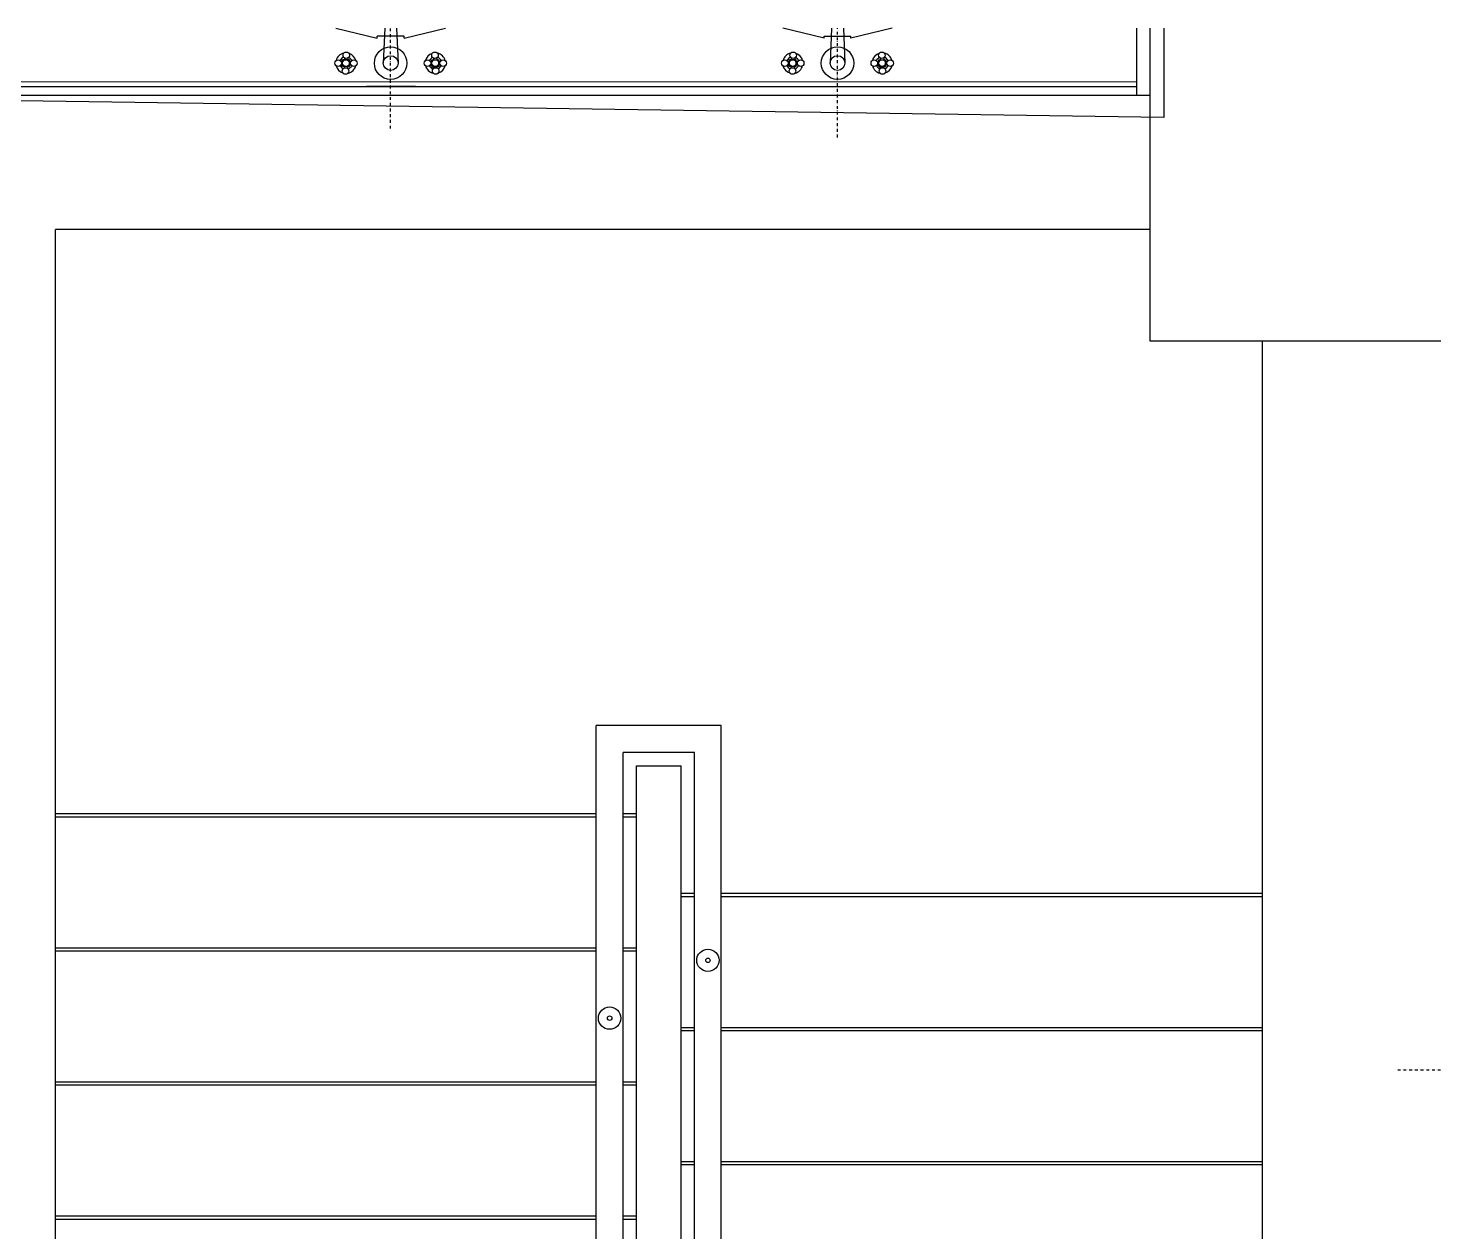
# Model space of a CAD drawing. Header units: millimetres. Extents: x 1372008 to 1411324, y -46445 to -30295.
# Drawn here: x 1388604 to 1391765, y -36037 to -33345 of the extents above; entities that cross this region are included whole.
import ezdxf

# ---------------------------------------------------------------- set-up
doc = ezdxf.new("R2010")
doc.units = ezdxf.units.MM
doc.linetypes.add('DASHDOT2', pattern=[12.7, 6.35, -3.175, 0, -3.175])
doc.layers.add('Guzgu', color=165, linetype='Continuous', lineweight=5, true_color=0x385ca8)
for name, color, linetype in [('Kafel', 7, 'Continuous'), ('Meheccer', 7, 'Continuous'), ('Pillekan', 7, 'Continuous'), ('Santexnika', 7, 'Continuous'), ('sutun1', 7, 'Continuous')]:
    doc.layers.add(name, color=color, linetype=linetype)

msp = doc.modelspace()

# ---------------------------------------------------------------- linework, layer by layer
at = {"layer": 'Guzgu'}
msp.add_line((1391085.2, -33464.8), (1387745.2, -33464.8), dxfattribs=at)
at = {"layer": 'Kafel'}
msp.add_line((1391085.2, -33494.8), (1391085.2, -33344.8), dxfattribs=at)
at = {"layer": 'Meheccer'}
for p, q in [((1387745.2, -33474.8), (1391085.2, -33474.8)), ((1389875.2, -37066.7), (1389875.2, -34904.8)), ((1390155.2, -34904.8), (1389875.2, -34904.8)), ((1390155.2, -38784.8), (1390155.2, -34904.8)), ((1389935.2, -37019.3), (1389935.2, -34964.8)), ((1390095.2, -34964.8), (1389935.2, -34964.8)), ((1390095.2, -38724.8), (1390095.2, -34964.8))]:
    msp.add_line(p, q, dxfattribs=at)
for centre, radius in [((1390125.2, -35430), 25), ((1390125.2, -35430), 5), ((1389905.2, -35559.3), 25), ((1389905.2, -35559.3), 5)]:
    msp.add_circle(centre, radius, dxfattribs=at)
at = {"layer": 'Pillekan'}
for p, q in [((1389965.2, -36995.6), (1389965.2, -34994.8)), ((1389965.2, -34994.8), (1390065.2, -34994.8)), ((1390065.2, -38694.8), (1390065.2, -34994.8)), ((1389875.2, -35102.6), (1388665.2, -35102.6)), ((1389875.2, -35109.6), (1388665.2, -35109.6)), ((1389965.2, -35102.6), (1389935.2, -35102.6)), ((1389965.2, -35109.6), (1389935.2, -35109.6)), ((1390065.2, -35280), (1390095.2, -35280)), ((1390065.2, -35287.1), (1390095.2, -35287.1)), ((1390155.2, -35280), (1391365.2, -35280)), ((1390155.2, -35287.1), (1391365.2, -35287.1)), ((1389875.2, -35402.6), (1388665.2, -35402.6)), ((1389965.2, -35402.6), (1389935.2, -35402.6)), ((1389875.2, -35409.6), (1388665.2, -35409.6)), ((1389965.2, -35409.6), (1389935.2, -35409.6)), ((1390065.2, -35580), (1390095.2, -35580)), ((1390065.2, -35587.1), (1390095.2, -35587.1)), ((1390155.2, -35580), (1391365.2, -35580)), ((1390155.2, -35587.1), (1391365.2, -35587.1)), ((1389875.2, -35702.6), (1388665.2, -35702.6)), ((1389875.2, -35709.6), (1388665.2, -35709.6)), ((1389965.2, -35702.6), (1389935.2, -35702.6)), ((1389965.2, -35709.6), (1389935.2, -35709.6)), ((1390065.2, -35880), (1390095.2, -35880)), ((1390065.2, -35887.1), (1390095.2, -35887.1)), ((1390155.2, -35880), (1391365.2, -35880)), ((1390155.2, -35887.1), (1391365.2, -35887.1)), ((1389875.2, -36002.6), (1388665.2, -36002.6)), ((1389965.2, -36002.6), (1389935.2, -36002.6)), ((1389875.2, -36009.6), (1388665.2, -36009.6)), ((1389965.2, -36009.6), (1389935.2, -36009.6))]:
    msp.add_line(p, q, dxfattribs=at)
at = {"layer": 'Santexnika'}
for p, q in [((1389402.1, -33344.8), (1389398.7, -33422.8)), ((1389402.1, -33344.8), (1389398.7, -33422.8)), ((1389402.1, -33344.8), (1389398.7, -33422.8)), ((1389402.1, -33344.8), (1389398.7, -33422.8)), ((1389402.1, -33344.8), (1389398.7, -33422.8)), ((1389402.1, -33344.8), (1389398.7, -33422.8)), ((1389402.1, -33344.8), (1389398.7, -33422.8)), ((1389402.1, -33344.8), (1389398.7, -33422.8)), ((1389428.3, -33344.8), (1389431.7, -33422.8)), ((1389428.3, -33344.8), (1389431.7, -33422.8)), ((1389428.3, -33344.8), (1389431.7, -33422.8)), ((1389428.3, -33344.8), (1389431.7, -33422.8)), ((1389428.3, -33344.8), (1389431.7, -33422.8)), ((1389428.3, -33344.8), (1389431.7, -33422.8)), ((1389428.3, -33344.8), (1389431.7, -33422.8)), ((1389428.3, -33344.8), (1389431.7, -33422.8)), ((1390402.1, -33344.8), (1390398.7, -33422.8)), ((1390402.1, -33344.8), (1390398.7, -33422.8)), ((1390402.1, -33344.8), (1390398.7, -33422.8)), ((1390402.1, -33344.8), (1390398.7, -33422.8)), ((1390402.1, -33344.8), (1390398.7, -33422.8)), ((1390402.1, -33344.8), (1390398.7, -33422.8)), ((1390402.1, -33344.8), (1390398.7, -33422.8)), ((1390402.1, -33344.8), (1390398.7, -33422.8)), ((1390428.3, -33344.8), (1390431.7, -33422.8)), ((1390428.3, -33344.8), (1390431.7, -33422.8)), ((1390428.3, -33344.8), (1390431.7, -33422.8)), ((1390428.3, -33344.8), (1390431.7, -33422.8)), ((1390428.3, -33344.8), (1390431.7, -33422.8)), ((1390428.3, -33344.8), (1390431.7, -33422.8)), ((1390428.3, -33344.8), (1390431.7, -33422.8)), ((1390428.3, -33344.8), (1390431.7, -33422.8)), ((1389445.3, -33362.6), (1389385.1, -33362.6)), ((1389385.1, -33367), (1389385.1, -33362.6)), ((1389445.3, -33362.6), (1389385.1, -33362.6)), ((1389385.1, -33367), (1389385.1, -33362.6)), ((1389445.3, -33362.6), (1389385.1, -33362.6)), ((1389385.1, -33367), (1389385.1, -33362.6)), ((1389445.3, -33362.6), (1389385.1, -33362.6)), ((1389385.1, -33367), (1389385.1, -33362.6)), ((1389445.3, -33362.6), (1389385.1, -33362.6)), ((1389385.1, -33367), (1389385.1, -33362.6)), ((1389445.3, -33362.6), (1389385.1, -33362.6)), ((1389385.1, -33367), (1389385.1, -33362.6)), ((1389445.3, -33362.6), (1389385.1, -33362.6)), ((1389385.1, -33367), (1389385.1, -33362.6)), ((1389445.3, -33362.6), (1389385.1, -33362.6)), ((1389385.1, -33367), (1389385.1, -33362.6)), ((1389445.3, -33367), (1389445.3, -33362.6)), ((1389445.3, -33367), (1389445.3, -33362.6)), ((1389445.3, -33367), (1389445.3, -33362.6)), ((1389445.3, -33367), (1389445.3, -33362.6)), ((1389445.3, -33367), (1389445.3, -33362.6)), ((1389445.3, -33367), (1389445.3, -33362.6)), ((1389445.3, -33367), (1389445.3, -33362.6)), ((1389445.3, -33367), (1389445.3, -33362.6)), ((1390385.1, -33362.6), (1390445.3, -33362.6)), ((1390385.1, -33367), (1390385.1, -33362.6)), ((1390385.1, -33362.6), (1390445.3, -33362.6)), ((1390385.1, -33367), (1390385.1, -33362.6)), ((1390385.1, -33362.6), (1390445.3, -33362.6)), ((1390385.1, -33367), (1390385.1, -33362.6)), ((1390385.1, -33362.6), (1390445.3, -33362.6)), ((1390385.1, -33367), (1390385.1, -33362.6)), ((1390385.1, -33362.6), (1390445.3, -33362.6)), ((1390385.1, -33367), (1390385.1, -33362.6)), ((1390385.1, -33362.6), (1390445.3, -33362.6)), ((1390385.1, -33367), (1390385.1, -33362.6)), ((1390385.1, -33362.6), (1390445.3, -33362.6)), ((1390385.1, -33367), (1390385.1, -33362.6)), ((1390385.1, -33362.6), (1390445.3, -33362.6)), ((1390385.1, -33367), (1390385.1, -33362.6)), ((1390445.3, -33367), (1390445.3, -33362.6)), ((1390445.3, -33367), (1390445.3, -33362.6)), ((1390445.3, -33367), (1390445.3, -33362.6)), ((1390445.3, -33367), (1390445.3, -33362.6)), ((1390445.3, -33367), (1390445.3, -33362.6)), ((1390445.3, -33367), (1390445.3, -33362.6)), ((1390445.3, -33367), (1390445.3, -33362.6)), ((1390445.3, -33367), (1390445.3, -33362.6)), ((1389311.7, -33411.3), (1389311.7, -33415.2)), ((1389311.7, -33411.3), (1389311.7, -33415.2)), ((1389311.7, -33411.3), (1389311.7, -33415.2)), ((1389311.7, -33411.3), (1389311.7, -33415.2)), ((1389311.7, -33411.3), (1389311.7, -33415.2)), ((1389311.7, -33411.3), (1389311.7, -33415.2)), ((1389311.7, -33411.3), (1389311.7, -33415.2)), ((1389311.7, -33411.3), (1389311.7, -33415.2)), ((1389319.5, -33411.7), (1389319.5, -33415.2)), ((1389319.5, -33411.7), (1389319.5, -33415.2)), ((1389319.5, -33411.7), (1389319.5, -33415.2)), ((1389319.5, -33411.7), (1389319.5, -33415.2)), ((1389319.5, -33411.7), (1389319.5, -33415.2)), ((1389319.5, -33411.7), (1389319.5, -33415.2)), ((1389319.5, -33411.7), (1389319.5, -33415.2)), ((1389319.5, -33411.7), (1389319.5, -33415.2)), ((1389510.9, -33411.7), (1389510.9, -33415.2)), ((1389510.9, -33411.7), (1389510.9, -33415.2)), ((1389510.9, -33411.7), (1389510.9, -33415.2)), ((1389510.9, -33411.7), (1389510.9, -33415.2)), ((1389510.9, -33411.7), (1389510.9, -33415.2)), ((1389510.9, -33411.7), (1389510.9, -33415.2)), ((1389510.9, -33411.7), (1389510.9, -33415.2)), ((1389510.9, -33411.7), (1389510.9, -33415.2)), ((1389518.7, -33411.3), (1389518.7, -33415.2)), ((1389518.7, -33411.3), (1389518.7, -33415.2)), ((1389518.7, -33411.3), (1389518.7, -33415.2)), ((1389518.7, -33411.3), (1389518.7, -33415.2)), ((1389518.7, -33411.3), (1389518.7, -33415.2)), ((1389518.7, -33411.3), (1389518.7, -33415.2)), ((1389518.7, -33411.3), (1389518.7, -33415.2)), ((1389518.7, -33411.3), (1389518.7, -33415.2)), ((1390311.7, -33411.3), (1390311.7, -33415.2)), ((1390311.7, -33411.3), (1390311.7, -33415.2)), ((1390311.7, -33411.3), (1390311.7, -33415.2)), ((1390311.7, -33411.3), (1390311.7, -33415.2)), ((1390311.7, -33411.3), (1390311.7, -33415.2)), ((1390311.7, -33411.3), (1390311.7, -33415.2)), ((1390311.7, -33411.3), (1390311.7, -33415.2)), ((1390311.7, -33411.3), (1390311.7, -33415.2)), ((1390319.5, -33411.7), (1390319.5, -33415.2)), ((1390319.5, -33411.7), (1390319.5, -33415.2)), ((1390319.5, -33411.7), (1390319.5, -33415.2)), ((1390319.5, -33411.7), (1390319.5, -33415.2)), ((1390319.5, -33411.7), (1390319.5, -33415.2)), ((1390319.5, -33411.7), (1390319.5, -33415.2)), ((1390319.5, -33411.7), (1390319.5, -33415.2)), ((1390319.5, -33411.7), (1390319.5, -33415.2)), ((1390510.9, -33411.7), (1390510.9, -33415.2)), ((1390510.9, -33411.7), (1390510.9, -33415.2)), ((1390510.9, -33411.7), (1390510.9, -33415.2)), ((1390510.9, -33411.7), (1390510.9, -33415.2)), ((1390510.9, -33411.7), (1390510.9, -33415.2)), ((1390510.9, -33411.7), (1390510.9, -33415.2)), ((1390510.9, -33411.7), (1390510.9, -33415.2)), ((1390510.9, -33411.7), (1390510.9, -33415.2)), ((1390518.7, -33411.3), (1390518.7, -33415.2)), ((1390518.7, -33411.3), (1390518.7, -33415.2)), ((1390518.7, -33411.3), (1390518.7, -33415.2)), ((1390518.7, -33411.3), (1390518.7, -33415.2)), ((1390518.7, -33411.3), (1390518.7, -33415.2)), ((1390518.7, -33411.3), (1390518.7, -33415.2)), ((1390518.7, -33411.3), (1390518.7, -33415.2)), ((1390518.7, -33411.3), (1390518.7, -33415.2)), ((1389303.6, -33427.1), (1389307.6, -33427.1)), ((1389303.6, -33427.1), (1389307.6, -33427.1)), ((1389303.6, -33427.1), (1389307.6, -33427.1)), ((1389303.6, -33427.1), (1389307.6, -33427.1)), ((1389303.6, -33427.1), (1389307.6, -33427.1)), ((1389303.6, -33427.1), (1389307.6, -33427.1)), ((1389303.6, -33427.1), (1389307.6, -33427.1)), ((1389303.6, -33427.1), (1389307.6, -33427.1)), ((1389304.1, -33419.3), (1389307.6, -33419.3)), ((1389304.1, -33419.3), (1389307.6, -33419.3)), ((1389304.1, -33419.3), (1389307.6, -33419.3)), ((1389304.1, -33419.3), (1389307.6, -33419.3)), ((1389304.1, -33419.3), (1389307.6, -33419.3)), ((1389304.1, -33419.3), (1389307.6, -33419.3)), ((1389304.1, -33419.3), (1389307.6, -33419.3)), ((1389304.1, -33419.3), (1389307.6, -33419.3)), ((1389307.6, -33430.5), (1389307.6, -33415.2)), ((1389322.8, -33415.2), (1389307.6, -33415.2)), ((1389307.6, -33430.5), (1389307.6, -33415.2)), ((1389322.8, -33415.2), (1389307.6, -33415.2)), ((1389307.6, -33430.5), (1389307.6, -33415.2)), ((1389322.8, -33415.2), (1389307.6, -33415.2)), ((1389307.6, -33430.5), (1389307.6, -33415.2)), ((1389322.8, -33415.2), (1389307.6, -33415.2)), ((1389307.6, -33430.5), (1389307.6, -33415.2)), ((1389322.8, -33415.2), (1389307.6, -33415.2)), ((1389307.6, -33430.5), (1389307.6, -33415.2)), ((1389322.8, -33415.2), (1389307.6, -33415.2)), ((1389307.6, -33430.5), (1389307.6, -33415.2)), ((1389322.8, -33415.2), (1389307.6, -33415.2)), ((1389307.6, -33430.5), (1389307.6, -33415.2)), ((1389322.8, -33415.2), (1389307.6, -33415.2)), ((1389322.8, -33430.5), (1389307.6, -33430.5)), ((1389322.8, -33430.5), (1389307.6, -33430.5)), ((1389322.8, -33430.5), (1389307.6, -33430.5)), ((1389322.8, -33430.5), (1389307.6, -33430.5)), ((1389322.8, -33430.5), (1389307.6, -33430.5)), ((1389322.8, -33430.5), (1389307.6, -33430.5)), ((1389322.8, -33430.5), (1389307.6, -33430.5)), ((1389322.8, -33430.5), (1389307.6, -33430.5)), ((1389311.7, -33433.5), (1389311.7, -33430.5)), ((1389311.7, -33433.5), (1389311.7, -33430.5)), ((1389311.7, -33433.5), (1389311.7, -33430.5)), ((1389311.7, -33433.5), (1389311.7, -33430.5)), ((1389311.7, -33433.5), (1389311.7, -33430.5)), ((1389311.7, -33433.5), (1389311.7, -33430.5)), ((1389311.7, -33433.5), (1389311.7, -33430.5)), ((1389311.7, -33433.5), (1389311.7, -33430.5)), ((1389319.5, -33435), (1389319.5, -33430.5)), ((1389319.5, -33435), (1389319.5, -33430.5)), ((1389319.5, -33435), (1389319.5, -33430.5)), ((1389319.5, -33435), (1389319.5, -33430.5)), ((1389319.5, -33435), (1389319.5, -33430.5)), ((1389319.5, -33435), (1389319.5, -33430.5)), ((1389319.5, -33435), (1389319.5, -33430.5)), ((1389319.5, -33435), (1389319.5, -33430.5)), ((1389322.8, -33430.5), (1389322.8, -33415.2)), ((1389322.8, -33430.5), (1389322.8, -33415.2)), ((1389322.8, -33430.5), (1389322.8, -33415.2)), ((1389322.8, -33430.5), (1389322.8, -33415.2)), ((1389322.8, -33430.5), (1389322.8, -33415.2)), ((1389322.8, -33430.5), (1389322.8, -33415.2)), ((1389322.8, -33430.5), (1389322.8, -33415.2)), ((1389322.8, -33430.5), (1389322.8, -33415.2)), ((1389326.3, -33419.3), (1389322.8, -33419.3)), ((1389326.3, -33419.3), (1389322.8, -33419.3)), ((1389326.3, -33419.3), (1389322.8, -33419.3)), ((1389326.3, -33419.3), (1389322.8, -33419.3)), ((1389326.3, -33419.3), (1389322.8, -33419.3)), ((1389326.3, -33419.3), (1389322.8, -33419.3)), ((1389326.3, -33419.3), (1389322.8, -33419.3)), ((1389326.3, -33419.3), (1389322.8, -33419.3)), ((1389326.8, -33427.1), (1389322.8, -33427.1)), ((1389326.8, -33427.1), (1389322.8, -33427.1)), ((1389326.8, -33427.1), (1389322.8, -33427.1)), ((1389326.8, -33427.1), (1389322.8, -33427.1)), ((1389326.8, -33427.1), (1389322.8, -33427.1)), ((1389326.8, -33427.1), (1389322.8, -33427.1)), ((1389326.8, -33427.1), (1389322.8, -33427.1)), ((1389326.8, -33427.1), (1389322.8, -33427.1)), ((1389503.6, -33427.1), (1389507.6, -33427.1)), ((1389503.6, -33427.1), (1389507.6, -33427.1)), ((1389503.6, -33427.1), (1389507.6, -33427.1)), ((1389503.6, -33427.1), (1389507.6, -33427.1)), ((1389503.6, -33427.1), (1389507.6, -33427.1)), ((1389503.6, -33427.1), (1389507.6, -33427.1)), ((1389503.6, -33427.1), (1389507.6, -33427.1)), ((1389503.6, -33427.1), (1389507.6, -33427.1)), ((1389504.1, -33419.3), (1389507.6, -33419.3)), ((1389504.1, -33419.3), (1389507.6, -33419.3)), ((1389504.1, -33419.3), (1389507.6, -33419.3)), ((1389504.1, -33419.3), (1389507.6, -33419.3)), ((1389504.1, -33419.3), (1389507.6, -33419.3)), ((1389504.1, -33419.3), (1389507.6, -33419.3)), ((1389504.1, -33419.3), (1389507.6, -33419.3)), ((1389504.1, -33419.3), (1389507.6, -33419.3)), ((1389507.6, -33430.5), (1389507.6, -33415.2)), ((1389507.6, -33415.2), (1389522.8, -33415.2)), ((1389507.6, -33430.5), (1389507.6, -33415.2)), ((1389507.6, -33415.2), (1389522.8, -33415.2)), ((1389507.6, -33430.5), (1389507.6, -33415.2)), ((1389507.6, -33415.2), (1389522.8, -33415.2)), ((1389507.6, -33430.5), (1389507.6, -33415.2)), ((1389507.6, -33415.2), (1389522.8, -33415.2)), ((1389507.6, -33430.5), (1389507.6, -33415.2)), ((1389507.6, -33415.2), (1389522.8, -33415.2)), ((1389507.6, -33430.5), (1389507.6, -33415.2)), ((1389507.6, -33415.2), (1389522.8, -33415.2)), ((1389507.6, -33430.5), (1389507.6, -33415.2)), ((1389507.6, -33415.2), (1389522.8, -33415.2)), ((1389507.6, -33430.5), (1389507.6, -33415.2)), ((1389507.6, -33415.2), (1389522.8, -33415.2)), ((1389507.6, -33430.5), (1389522.8, -33430.5)), ((1389507.6, -33430.5), (1389522.8, -33430.5)), ((1389507.6, -33430.5), (1389522.8, -33430.5)), ((1389507.6, -33430.5), (1389522.8, -33430.5)), ((1389507.6, -33430.5), (1389522.8, -33430.5)), ((1389507.6, -33430.5), (1389522.8, -33430.5)), ((1389507.6, -33430.5), (1389522.8, -33430.5)), ((1389507.6, -33430.5), (1389522.8, -33430.5)), ((1389510.9, -33435), (1389510.9, -33430.5)), ((1389510.9, -33435), (1389510.9, -33430.5)), ((1389510.9, -33435), (1389510.9, -33430.5)), ((1389510.9, -33435), (1389510.9, -33430.5)), ((1389510.9, -33435), (1389510.9, -33430.5)), ((1389510.9, -33435), (1389510.9, -33430.5)), ((1389510.9, -33435), (1389510.9, -33430.5)), ((1389510.9, -33435), (1389510.9, -33430.5)), ((1389518.7, -33433.5), (1389518.7, -33430.5)), ((1389518.7, -33433.5), (1389518.7, -33430.5)), ((1389518.7, -33433.5), (1389518.7, -33430.5)), ((1389518.7, -33433.5), (1389518.7, -33430.5)), ((1389518.7, -33433.5), (1389518.7, -33430.5)), ((1389518.7, -33433.5), (1389518.7, -33430.5)), ((1389518.7, -33433.5), (1389518.7, -33430.5)), ((1389518.7, -33433.5), (1389518.7, -33430.5)), ((1389522.8, -33430.5), (1389522.8, -33415.2)), ((1389522.8, -33430.5), (1389522.8, -33415.2)), ((1389522.8, -33430.5), (1389522.8, -33415.2)), ((1389522.8, -33430.5), (1389522.8, -33415.2)), ((1389522.8, -33430.5), (1389522.8, -33415.2)), ((1389522.8, -33430.5), (1389522.8, -33415.2)), ((1389522.8, -33430.5), (1389522.8, -33415.2)), ((1389522.8, -33430.5), (1389522.8, -33415.2)), ((1389526.3, -33419.3), (1389522.8, -33419.3)), ((1389526.3, -33419.3), (1389522.8, -33419.3)), ((1389526.3, -33419.3), (1389522.8, -33419.3)), ((1389526.3, -33419.3), (1389522.8, -33419.3)), ((1389526.3, -33419.3), (1389522.8, -33419.3)), ((1389526.3, -33419.3), (1389522.8, -33419.3)), ((1389526.3, -33419.3), (1389522.8, -33419.3)), ((1389526.3, -33419.3), (1389522.8, -33419.3)), ((1389526.8, -33427.1), (1389522.8, -33427.1)), ((1389526.8, -33427.1), (1389522.8, -33427.1)), ((1389526.8, -33427.1), (1389522.8, -33427.1)), ((1389526.8, -33427.1), (1389522.8, -33427.1)), ((1389526.8, -33427.1), (1389522.8, -33427.1)), ((1389526.8, -33427.1), (1389522.8, -33427.1)), ((1389526.8, -33427.1), (1389522.8, -33427.1)), ((1389526.8, -33427.1), (1389522.8, -33427.1)), ((1390303.6, -33427.1), (1390307.6, -33427.1)), ((1390303.6, -33427.1), (1390307.6, -33427.1)), ((1390303.6, -33427.1), (1390307.6, -33427.1)), ((1390303.6, -33427.1), (1390307.6, -33427.1)), ((1390303.6, -33427.1), (1390307.6, -33427.1)), ((1390303.6, -33427.1), (1390307.6, -33427.1)), ((1390303.6, -33427.1), (1390307.6, -33427.1)), ((1390303.6, -33427.1), (1390307.6, -33427.1)), ((1390304.1, -33419.3), (1390307.6, -33419.3)), ((1390304.1, -33419.3), (1390307.6, -33419.3)), ((1390304.1, -33419.3), (1390307.6, -33419.3)), ((1390304.1, -33419.3), (1390307.6, -33419.3)), ((1390304.1, -33419.3), (1390307.6, -33419.3)), ((1390304.1, -33419.3), (1390307.6, -33419.3)), ((1390304.1, -33419.3), (1390307.6, -33419.3)), ((1390304.1, -33419.3), (1390307.6, -33419.3)), ((1390307.6, -33430.5), (1390307.6, -33415.2)), ((1390322.8, -33415.2), (1390307.6, -33415.2)), ((1390307.6, -33430.5), (1390307.6, -33415.2)), ((1390322.8, -33415.2), (1390307.6, -33415.2)), ((1390307.6, -33430.5), (1390307.6, -33415.2)), ((1390322.8, -33415.2), (1390307.6, -33415.2)), ((1390307.6, -33430.5), (1390307.6, -33415.2)), ((1390322.8, -33415.2), (1390307.6, -33415.2)), ((1390307.6, -33430.5), (1390307.6, -33415.2)), ((1390322.8, -33415.2), (1390307.6, -33415.2)), ((1390307.6, -33430.5), (1390307.6, -33415.2)), ((1390322.8, -33415.2), (1390307.6, -33415.2)), ((1390307.6, -33430.5), (1390307.6, -33415.2)), ((1390322.8, -33415.2), (1390307.6, -33415.2)), ((1390307.6, -33430.5), (1390307.6, -33415.2)), ((1390322.8, -33415.2), (1390307.6, -33415.2)), ((1390322.8, -33430.5), (1390307.6, -33430.5)), ((1390322.8, -33430.5), (1390307.6, -33430.5)), ((1390322.8, -33430.5), (1390307.6, -33430.5)), ((1390322.8, -33430.5), (1390307.6, -33430.5)), ((1390322.8, -33430.5), (1390307.6, -33430.5)), ((1390322.8, -33430.5), (1390307.6, -33430.5)), ((1390322.8, -33430.5), (1390307.6, -33430.5)), ((1390322.8, -33430.5), (1390307.6, -33430.5)), ((1390311.7, -33433.5), (1390311.7, -33430.5)), ((1390311.7, -33433.5), (1390311.7, -33430.5)), ((1390311.7, -33433.5), (1390311.7, -33430.5)), ((1390311.7, -33433.5), (1390311.7, -33430.5)), ((1390311.7, -33433.5), (1390311.7, -33430.5)), ((1390311.7, -33433.5), (1390311.7, -33430.5)), ((1390311.7, -33433.5), (1390311.7, -33430.5)), ((1390311.7, -33433.5), (1390311.7, -33430.5)), ((1390319.5, -33435), (1390319.5, -33430.5)), ((1390319.5, -33435), (1390319.5, -33430.5)), ((1390319.5, -33435), (1390319.5, -33430.5)), ((1390319.5, -33435), (1390319.5, -33430.5)), ((1390319.5, -33435), (1390319.5, -33430.5)), ((1390319.5, -33435), (1390319.5, -33430.5)), ((1390319.5, -33435), (1390319.5, -33430.5)), ((1390319.5, -33435), (1390319.5, -33430.5)), ((1390322.8, -33430.5), (1390322.8, -33415.2)), ((1390322.8, -33430.5), (1390322.8, -33415.2)), ((1390322.8, -33430.5), (1390322.8, -33415.2)), ((1390322.8, -33430.5), (1390322.8, -33415.2)), ((1390322.8, -33430.5), (1390322.8, -33415.2)), ((1390322.8, -33430.5), (1390322.8, -33415.2)), ((1390322.8, -33430.5), (1390322.8, -33415.2)), ((1390322.8, -33430.5), (1390322.8, -33415.2)), ((1390326.3, -33419.3), (1390322.8, -33419.3)), ((1390326.3, -33419.3), (1390322.8, -33419.3)), ((1390326.3, -33419.3), (1390322.8, -33419.3)), ((1390326.3, -33419.3), (1390322.8, -33419.3)), ((1390326.3, -33419.3), (1390322.8, -33419.3)), ((1390326.3, -33419.3), (1390322.8, -33419.3)), ((1390326.3, -33419.3), (1390322.8, -33419.3)), ((1390326.3, -33419.3), (1390322.8, -33419.3)), ((1390326.8, -33427.1), (1390322.8, -33427.1)), ((1390326.8, -33427.1), (1390322.8, -33427.1)), ((1390326.8, -33427.1), (1390322.8, -33427.1)), ((1390326.8, -33427.1), (1390322.8, -33427.1)), ((1390326.8, -33427.1), (1390322.8, -33427.1)), ((1390326.8, -33427.1), (1390322.8, -33427.1)), ((1390326.8, -33427.1), (1390322.8, -33427.1)), ((1390326.8, -33427.1), (1390322.8, -33427.1)), ((1390503.6, -33427.1), (1390507.6, -33427.1)), ((1390503.6, -33427.1), (1390507.6, -33427.1)), ((1390503.6, -33427.1), (1390507.6, -33427.1)), ((1390503.6, -33427.1), (1390507.6, -33427.1)), ((1390503.6, -33427.1), (1390507.6, -33427.1)), ((1390503.6, -33427.1), (1390507.6, -33427.1)), ((1390503.6, -33427.1), (1390507.6, -33427.1)), ((1390503.6, -33427.1), (1390507.6, -33427.1)), ((1390504.1, -33419.3), (1390507.6, -33419.3)), ((1390504.1, -33419.3), (1390507.6, -33419.3)), ((1390504.1, -33419.3), (1390507.6, -33419.3)), ((1390504.1, -33419.3), (1390507.6, -33419.3)), ((1390504.1, -33419.3), (1390507.6, -33419.3)), ((1390504.1, -33419.3), (1390507.6, -33419.3)), ((1390504.1, -33419.3), (1390507.6, -33419.3)), ((1390504.1, -33419.3), (1390507.6, -33419.3)), ((1390507.6, -33430.5), (1390507.6, -33415.2)), ((1390507.6, -33415.2), (1390522.8, -33415.2)), ((1390507.6, -33430.5), (1390507.6, -33415.2)), ((1390507.6, -33415.2), (1390522.8, -33415.2)), ((1390507.6, -33430.5), (1390507.6, -33415.2)), ((1390507.6, -33415.2), (1390522.8, -33415.2)), ((1390507.6, -33430.5), (1390507.6, -33415.2)), ((1390507.6, -33415.2), (1390522.8, -33415.2)), ((1390507.6, -33430.5), (1390507.6, -33415.2)), ((1390507.6, -33415.2), (1390522.8, -33415.2)), ((1390507.6, -33430.5), (1390507.6, -33415.2)), ((1390507.6, -33415.2), (1390522.8, -33415.2)), ((1390507.6, -33430.5), (1390507.6, -33415.2)), ((1390507.6, -33415.2), (1390522.8, -33415.2)), ((1390507.6, -33430.5), (1390507.6, -33415.2)), ((1390507.6, -33415.2), (1390522.8, -33415.2)), ((1390507.6, -33430.5), (1390522.8, -33430.5)), ((1390507.6, -33430.5), (1390522.8, -33430.5)), ((1390507.6, -33430.5), (1390522.8, -33430.5)), ((1390507.6, -33430.5), (1390522.8, -33430.5)), ((1390507.6, -33430.5), (1390522.8, -33430.5)), ((1390507.6, -33430.5), (1390522.8, -33430.5)), ((1390507.6, -33430.5), (1390522.8, -33430.5)), ((1390507.6, -33430.5), (1390522.8, -33430.5)), ((1390510.9, -33435), (1390510.9, -33430.5)), ((1390510.9, -33435), (1390510.9, -33430.5)), ((1390510.9, -33435), (1390510.9, -33430.5)), ((1390510.9, -33435), (1390510.9, -33430.5)), ((1390510.9, -33435), (1390510.9, -33430.5)), ((1390510.9, -33435), (1390510.9, -33430.5)), ((1390510.9, -33435), (1390510.9, -33430.5)), ((1390510.9, -33435), (1390510.9, -33430.5)), ((1390518.7, -33433.5), (1390518.7, -33430.5)), ((1390518.7, -33433.5), (1390518.7, -33430.5)), ((1390518.7, -33433.5), (1390518.7, -33430.5)), ((1390518.7, -33433.5), (1390518.7, -33430.5)), ((1390518.7, -33433.5), (1390518.7, -33430.5)), ((1390518.7, -33433.5), (1390518.7, -33430.5)), ((1390518.7, -33433.5), (1390518.7, -33430.5)), ((1390518.7, -33433.5), (1390518.7, -33430.5)), ((1390522.8, -33430.5), (1390522.8, -33415.2)), ((1390522.8, -33430.5), (1390522.8, -33415.2)), ((1390522.8, -33430.5), (1390522.8, -33415.2)), ((1390522.8, -33430.5), (1390522.8, -33415.2)), ((1390522.8, -33430.5), (1390522.8, -33415.2)), ((1390522.8, -33430.5), (1390522.8, -33415.2)), ((1390522.8, -33430.5), (1390522.8, -33415.2)), ((1390522.8, -33430.5), (1390522.8, -33415.2)), ((1390526.3, -33419.3), (1390522.8, -33419.3)), ((1390526.3, -33419.3), (1390522.8, -33419.3)), ((1390526.3, -33419.3), (1390522.8, -33419.3)), ((1390526.3, -33419.3), (1390522.8, -33419.3)), ((1390526.3, -33419.3), (1390522.8, -33419.3)), ((1390526.3, -33419.3), (1390522.8, -33419.3)), ((1390526.3, -33419.3), (1390522.8, -33419.3)), ((1390526.3, -33419.3), (1390522.8, -33419.3)), ((1390526.8, -33427.1), (1390522.8, -33427.1)), ((1390526.8, -33427.1), (1390522.8, -33427.1)), ((1390526.8, -33427.1), (1390522.8, -33427.1)), ((1390526.8, -33427.1), (1390522.8, -33427.1)), ((1390526.8, -33427.1), (1390522.8, -33427.1)), ((1390526.8, -33427.1), (1390522.8, -33427.1)), ((1390526.8, -33427.1), (1390522.8, -33427.1)), ((1390526.8, -33427.1), (1390522.8, -33427.1)), ((1389471, -33474.8), (1389360.8, -33474.8)), ((1389471, -33474.8), (1389360.8, -33474.8)), ((1389471, -33474.8), (1389360.8, -33474.8)), ((1389471, -33474.8), (1389360.8, -33474.8)), ((1389471, -33474.8), (1389360.8, -33474.8)), ((1389471, -33474.8), (1389360.8, -33474.8)), ((1389471, -33474.8), (1389360.8, -33474.8)), ((1389471, -33474.8), (1389360.8, -33474.8)), ((1390359.4, -33474.8), (1390469.6, -33474.8)), ((1390359.4, -33474.8), (1390469.6, -33474.8)), ((1390359.4, -33474.8), (1390469.6, -33474.8)), ((1390359.4, -33474.8), (1390469.6, -33474.8)), ((1390359.4, -33474.8), (1390469.6, -33474.8)), ((1390359.4, -33474.8), (1390469.6, -33474.8)), ((1390359.4, -33474.8), (1390469.6, -33474.8)), ((1390359.4, -33474.8), (1390469.6, -33474.8))]:
    msp.add_line(p, q, dxfattribs=at)
at = {"layer": 'Santexnika', "color": 26, "linetype": 'DASHDOT2', "true_color": 0x791e15}
for p, q in [((1389415.2, -33569.2), (1389415.2, -33344.8)), ((1389415.2, -33569.2), (1389415.2, -33344.8)), ((1389415.2, -33569.2), (1389415.2, -33344.8)), ((1389415.2, -33569.2), (1389415.2, -33344.8)), ((1389415.2, -33569.2), (1389415.2, -33344.8)), ((1389415.2, -33569.2), (1389415.2, -33344.8)), ((1389415.2, -33569.2), (1389415.2, -33344.8)), ((1389415.2, -33569.2), (1389415.2, -33344.8)), ((1390415.2, -33589.2), (1390415.2, -33344.8)), ((1390415.2, -33589.2), (1390415.2, -33344.8)), ((1390415.2, -33589.2), (1390415.2, -33344.8)), ((1390415.2, -33589.2), (1390415.2, -33344.8)), ((1390415.2, -33589.2), (1390415.2, -33344.8)), ((1390415.2, -33589.2), (1390415.2, -33344.8)), ((1390415.2, -33589.2), (1390415.2, -33344.8)), ((1390415.2, -33589.2), (1390415.2, -33344.8)), ((1391669, -35674.8), (1391765.2, -35674.8)), ((1391669, -35674.8), (1391765.2, -35674.8)), ((1391669, -35674.8), (1391765.2, -35674.8)), ((1391669, -35674.8), (1391765.2, -35674.8)), ((1391669, -35674.8), (1391765.2, -35674.8)), ((1391669, -35674.8), (1391765.2, -35674.8)), ((1391669, -35674.8), (1391765.2, -35674.8)), ((1391669, -35674.8), (1391765.2, -35674.8))]:
    msp.add_line(p, q, dxfattribs=at)
at = {"layer": 'Santexnika'}
for points in [[(1389292.6, -33344.8), (1389385.1, -33367)], [(1389292.6, -33344.8), (1389385.1, -33367)], [(1389292.6, -33344.8), (1389385.1, -33367)], [(1389292.6, -33344.8), (1389385.1, -33367)], [(1389292.6, -33344.8), (1389385.1, -33367)], [(1389292.6, -33344.8), (1389385.1, -33367)], [(1389292.6, -33344.8), (1389385.1, -33367)], [(1389292.6, -33344.8), (1389385.1, -33367)], [(1389445.3, -33367), (1389537.8, -33344.8)], [(1389445.3, -33367), (1389537.8, -33344.8)], [(1389445.3, -33367), (1389537.8, -33344.8)], [(1389445.3, -33367), (1389537.8, -33344.8)], [(1389445.3, -33367), (1389537.8, -33344.8)], [(1389445.3, -33367), (1389537.8, -33344.8)], [(1389445.3, -33367), (1389537.8, -33344.8)], [(1389445.3, -33367), (1389537.8, -33344.8)], [(1390385.1, -33367), (1390292.6, -33344.8)], [(1390385.1, -33367), (1390292.6, -33344.8)], [(1390385.1, -33367), (1390292.6, -33344.8)], [(1390385.1, -33367), (1390292.6, -33344.8)], [(1390385.1, -33367), (1390292.6, -33344.8)], [(1390385.1, -33367), (1390292.6, -33344.8)], [(1390385.1, -33367), (1390292.6, -33344.8)], [(1390385.1, -33367), (1390292.6, -33344.8)], [(1390537.8, -33344.8), (1390445.3, -33367)], [(1390537.8, -33344.8), (1390445.3, -33367)], [(1390537.8, -33344.8), (1390445.3, -33367)], [(1390537.8, -33344.8), (1390445.3, -33367)], [(1390537.8, -33344.8), (1390445.3, -33367)], [(1390537.8, -33344.8), (1390445.3, -33367)], [(1390537.8, -33344.8), (1390445.3, -33367)], [(1390537.8, -33344.8), (1390445.3, -33367)]]:
    msp.add_lwpolyline(points, dxfattribs=at)
for centre, radius in [((1389316, -33405.3), 7.36), ((1389316, -33405.3), 7.36), ((1389316, -33405.3), 7.36), ((1389316, -33405.3), 7.36), ((1389316, -33405.3), 7.36), ((1389316, -33405.3), 7.36), ((1389316, -33405.3), 7.36), ((1389316, -33405.3), 7.36), ((1389415.2, -33422.8), 36.4), ((1389415.2, -33422.8), 36.4), ((1389415.2, -33422.8), 36.4), ((1389415.2, -33422.8), 36.4), ((1389415.2, -33422.8), 36.4), ((1389415.2, -33422.8), 36.4), ((1389415.2, -33422.8), 36.4), ((1389415.2, -33422.8), 36.4), ((1389415.2, -33422.8), 16.5), ((1389415.2, -33422.8), 16.5), ((1389415.2, -33422.8), 16.5), ((1389415.2, -33422.8), 16.5), ((1389415.2, -33422.8), 16.5), ((1389415.2, -33422.8), 16.5), ((1389415.2, -33422.8), 16.5), ((1389415.2, -33422.8), 16.5), ((1389514.4, -33405.3), 7.36), ((1389514.4, -33405.3), 7.36), ((1389514.4, -33405.3), 7.36), ((1389514.4, -33405.3), 7.36), ((1389514.4, -33405.3), 7.36), ((1389514.4, -33405.3), 7.36), ((1389514.4, -33405.3), 7.36), ((1389514.4, -33405.3), 7.36), ((1390316, -33405.3), 7.36), ((1390316, -33405.3), 7.36), ((1390316, -33405.3), 7.36), ((1390316, -33405.3), 7.36), ((1390316, -33405.3), 7.36), ((1390316, -33405.3), 7.36), ((1390316, -33405.3), 7.36), ((1390316, -33405.3), 7.36), ((1390415.2, -33422.8), 36.4), ((1390415.2, -33422.8), 36.4), ((1390415.2, -33422.8), 36.4), ((1390415.2, -33422.8), 36.4), ((1390415.2, -33422.8), 36.4), ((1390415.2, -33422.8), 36.4), ((1390415.2, -33422.8), 36.4), ((1390415.2, -33422.8), 36.4), ((1390415.2, -33422.8), 16.5), ((1390415.2, -33422.8), 16.5), ((1390415.2, -33422.8), 16.5), ((1390415.2, -33422.8), 16.5), ((1390415.2, -33422.8), 16.5), ((1390415.2, -33422.8), 16.5), ((1390415.2, -33422.8), 16.5), ((1390415.2, -33422.8), 16.5), ((1390514.4, -33405.3), 7.36), ((1390514.4, -33405.3), 7.36), ((1390514.4, -33405.3), 7.36), ((1390514.4, -33405.3), 7.36), ((1390514.4, -33405.3), 7.36), ((1390514.4, -33405.3), 7.36), ((1390514.4, -33405.3), 7.36), ((1390514.4, -33405.3), 7.36), ((1389297.6, -33422.8), 7.36), ((1389297.6, -33422.8), 7.36), ((1389297.6, -33422.8), 7.36), ((1389297.6, -33422.8), 7.36), ((1389297.6, -33422.8), 7.36), ((1389297.6, -33422.8), 7.36), ((1389297.6, -33422.8), 7.36), ((1389297.6, -33422.8), 7.36), ((1389314.4, -33440.4), 7.36), ((1389314.4, -33440.4), 7.36), ((1389314.4, -33440.4), 7.36), ((1389314.4, -33440.4), 7.36), ((1389314.4, -33440.4), 7.36), ((1389314.4, -33440.4), 7.36), ((1389314.4, -33440.4), 7.36), ((1389314.4, -33440.4), 7.36), ((1389315.2, -33422.8), 7.71), ((1389315.2, -33422.8), 7.71), ((1389315.2, -33422.8), 7.71), ((1389315.2, -33422.8), 7.71), ((1389315.2, -33422.8), 7.71), ((1389315.2, -33422.8), 7.71), ((1389315.2, -33422.8), 7.71), ((1389315.2, -33422.8), 7.71), ((1389332.8, -33422.8), 7.36), ((1389332.8, -33422.8), 7.36), ((1389332.8, -33422.8), 7.36), ((1389332.8, -33422.8), 7.36), ((1389332.8, -33422.8), 7.36), ((1389332.8, -33422.8), 7.36), ((1389332.8, -33422.8), 7.36), ((1389332.8, -33422.8), 7.36), ((1389497.6, -33422.8), 7.36), ((1389497.6, -33422.8), 7.36), ((1389497.6, -33422.8), 7.36), ((1389497.6, -33422.8), 7.36), ((1389497.6, -33422.8), 7.36), ((1389497.6, -33422.8), 7.36), ((1389497.6, -33422.8), 7.36), ((1389497.6, -33422.8), 7.36), ((1389515.2, -33422.8), 7.71), ((1389515.2, -33422.8), 7.71), ((1389515.2, -33422.8), 7.71), ((1389515.2, -33422.8), 7.71), ((1389515.2, -33422.8), 7.71), ((1389515.2, -33422.8), 7.71), ((1389515.2, -33422.8), 7.71), ((1389515.2, -33422.8), 7.71), ((1389516, -33440.4), 7.36), ((1389516, -33440.4), 7.36), ((1389516, -33440.4), 7.36), ((1389516, -33440.4), 7.36), ((1389516, -33440.4), 7.36), ((1389516, -33440.4), 7.36), ((1389516, -33440.4), 7.36), ((1389516, -33440.4), 7.36), ((1389532.8, -33422.8), 7.36), ((1389532.8, -33422.8), 7.36), ((1389532.8, -33422.8), 7.36), ((1389532.8, -33422.8), 7.36), ((1389532.8, -33422.8), 7.36), ((1389532.8, -33422.8), 7.36), ((1389532.8, -33422.8), 7.36), ((1389532.8, -33422.8), 7.36), ((1390297.6, -33422.8), 7.36), ((1390297.6, -33422.8), 7.36), ((1390297.6, -33422.8), 7.36), ((1390297.6, -33422.8), 7.36), ((1390297.6, -33422.8), 7.36), ((1390297.6, -33422.8), 7.36), ((1390297.6, -33422.8), 7.36), ((1390297.6, -33422.8), 7.36), ((1390314.4, -33440.4), 7.36), ((1390314.4, -33440.4), 7.36), ((1390314.4, -33440.4), 7.36), ((1390314.4, -33440.4), 7.36), ((1390314.4, -33440.4), 7.36), ((1390314.4, -33440.4), 7.36), ((1390314.4, -33440.4), 7.36), ((1390314.4, -33440.4), 7.36), ((1390315.2, -33422.8), 7.71), ((1390315.2, -33422.8), 7.71), ((1390315.2, -33422.8), 7.71), ((1390315.2, -33422.8), 7.71), ((1390315.2, -33422.8), 7.71), ((1390315.2, -33422.8), 7.71), ((1390315.2, -33422.8), 7.71), ((1390315.2, -33422.8), 7.71), ((1390332.8, -33422.8), 7.36), ((1390332.8, -33422.8), 7.36), ((1390332.8, -33422.8), 7.36), ((1390332.8, -33422.8), 7.36), ((1390332.8, -33422.8), 7.36), ((1390332.8, -33422.8), 7.36), ((1390332.8, -33422.8), 7.36), ((1390332.8, -33422.8), 7.36), ((1390497.6, -33422.8), 7.36), ((1390497.6, -33422.8), 7.36), ((1390497.6, -33422.8), 7.36), ((1390497.6, -33422.8), 7.36), ((1390497.6, -33422.8), 7.36), ((1390497.6, -33422.8), 7.36), ((1390497.6, -33422.8), 7.36), ((1390497.6, -33422.8), 7.36), ((1390515.2, -33422.8), 7.71), ((1390515.2, -33422.8), 7.71), ((1390515.2, -33422.8), 7.71), ((1390515.2, -33422.8), 7.71), ((1390515.2, -33422.8), 7.71), ((1390515.2, -33422.8), 7.71), ((1390515.2, -33422.8), 7.71), ((1390515.2, -33422.8), 7.71), ((1390516, -33440.4), 7.36), ((1390516, -33440.4), 7.36), ((1390516, -33440.4), 7.36), ((1390516, -33440.4), 7.36), ((1390516, -33440.4), 7.36), ((1390516, -33440.4), 7.36), ((1390516, -33440.4), 7.36), ((1390516, -33440.4), 7.36), ((1390532.8, -33422.8), 7.36), ((1390532.8, -33422.8), 7.36), ((1390532.8, -33422.8), 7.36), ((1390532.8, -33422.8), 7.36), ((1390532.8, -33422.8), 7.36), ((1390532.8, -33422.8), 7.36), ((1390532.8, -33422.8), 7.36), ((1390532.8, -33422.8), 7.36)]:
    msp.add_circle(centre, radius, dxfattribs=at)
for centre, radius, start, end in [((1389315.2, -33422.8), 22.8, 102.4201, 165.097), ((1389315.2, -33422.8), 22.8, 102.4201, 165.097), ((1389315.2, -33422.8), 22.8, 102.4201, 165.097), ((1389315.2, -33422.8), 22.8, 102.4201, 165.097), ((1389315.2, -33422.8), 22.8, 102.4201, 165.097), ((1389315.2, -33422.8), 22.8, 102.4201, 165.097), ((1389315.2, -33422.8), 22.8, 102.4201, 165.097), ((1389315.2, -33422.8), 22.8, 102.4201, 165.097), ((1389315.2, -33422.8), 14, 111.2616, 156.2555), ((1389315.2, -33422.8), 14, 111.2616, 156.2555), ((1389315.2, -33422.8), 14, 111.2616, 156.2555), ((1389315.2, -33422.8), 14, 111.2616, 156.2555), ((1389315.2, -33422.8), 14, 111.2616, 156.2555), ((1389315.2, -33422.8), 14, 111.2616, 156.2555), ((1389315.2, -33422.8), 14, 111.2616, 156.2555), ((1389315.2, -33422.8), 14, 111.2616, 156.2555), ((1389315.2, -33422.8), 14, 23.7445, 63.7716), ((1389315.2, -33422.8), 14, 23.7445, 63.7716), ((1389315.2, -33422.8), 14, 23.7445, 63.7716), ((1389315.2, -33422.8), 14, 23.7445, 63.7716), ((1389315.2, -33422.8), 14, 23.7445, 63.7716), ((1389315.2, -33422.8), 14, 23.7445, 63.7716), ((1389315.2, -33422.8), 14, 23.7445, 63.7716), ((1389315.2, -33422.8), 14, 23.7445, 63.7716), ((1389315.2, -33422.8), 22.8, 14.903, 72.613), ((1389315.2, -33422.8), 22.8, 14.903, 72.613), ((1389315.2, -33422.8), 22.8, 14.903, 72.613), ((1389315.2, -33422.8), 22.8, 14.903, 72.613), ((1389315.2, -33422.8), 22.8, 14.903, 72.613), ((1389315.2, -33422.8), 22.8, 14.903, 72.613), ((1389315.2, -33422.8), 22.8, 14.903, 72.613), ((1389315.2, -33422.8), 22.8, 14.903, 72.613), ((1389515.2, -33422.8), 22.8, 107.387, 165.097), ((1389515.2, -33422.8), 22.8, 107.387, 165.097), ((1389515.2, -33422.8), 22.8, 107.387, 165.097), ((1389515.2, -33422.8), 22.8, 107.387, 165.097), ((1389515.2, -33422.8), 22.8, 107.387, 165.097), ((1389515.2, -33422.8), 22.8, 107.387, 165.097), ((1389515.2, -33422.8), 22.8, 107.387, 165.097), ((1389515.2, -33422.8), 22.8, 107.387, 165.097), ((1389515.2, -33422.8), 14, 116.2284, 156.2555), ((1389515.2, -33422.8), 14, 116.2284, 156.2555), ((1389515.2, -33422.8), 14, 116.2284, 156.2555), ((1389515.2, -33422.8), 14, 116.2284, 156.2555), ((1389515.2, -33422.8), 14, 116.2284, 156.2555), ((1389515.2, -33422.8), 14, 116.2284, 156.2555), ((1389515.2, -33422.8), 14, 116.2284, 156.2555), ((1389515.2, -33422.8), 14, 116.2284, 156.2555), ((1389515.2, -33422.8), 22.8, 14.903, 77.5799), ((1389515.2, -33422.8), 22.8, 14.903, 77.5799), ((1389515.2, -33422.8), 22.8, 14.903, 77.5799), ((1389515.2, -33422.8), 22.8, 14.903, 77.5799), ((1389515.2, -33422.8), 22.8, 14.903, 77.5799), ((1389515.2, -33422.8), 22.8, 14.903, 77.5799), ((1389515.2, -33422.8), 22.8, 14.903, 77.5799), ((1389515.2, -33422.8), 22.8, 14.903, 77.5799), ((1389515.2, -33422.8), 14, 23.7445, 68.7384), ((1389515.2, -33422.8), 14, 23.7445, 68.7384), ((1389515.2, -33422.8), 14, 23.7445, 68.7384), ((1389515.2, -33422.8), 14, 23.7445, 68.7384), ((1389515.2, -33422.8), 14, 23.7445, 68.7384), ((1389515.2, -33422.8), 14, 23.7445, 68.7384), ((1389515.2, -33422.8), 14, 23.7445, 68.7384), ((1389515.2, -33422.8), 14, 23.7445, 68.7384), ((1390315.2, -33422.8), 22.8, 102.4201, 165.097), ((1390315.2, -33422.8), 22.8, 102.4201, 165.097), ((1390315.2, -33422.8), 22.8, 102.4201, 165.097), ((1390315.2, -33422.8), 22.8, 102.4201, 165.097), ((1390315.2, -33422.8), 22.8, 102.4201, 165.097), ((1390315.2, -33422.8), 22.8, 102.4201, 165.097), ((1390315.2, -33422.8), 22.8, 102.4201, 165.097), ((1390315.2, -33422.8), 22.8, 102.4201, 165.097), ((1390315.2, -33422.8), 14, 111.2616, 156.2555), ((1390315.2, -33422.8), 14, 111.2616, 156.2555), ((1390315.2, -33422.8), 14, 111.2616, 156.2555), ((1390315.2, -33422.8), 14, 111.2616, 156.2555), ((1390315.2, -33422.8), 14, 111.2616, 156.2555), ((1390315.2, -33422.8), 14, 111.2616, 156.2555), ((1390315.2, -33422.8), 14, 111.2616, 156.2555), ((1390315.2, -33422.8), 14, 111.2616, 156.2555), ((1390315.2, -33422.8), 14, 23.7445, 63.7716), ((1390315.2, -33422.8), 14, 23.7445, 63.7716), ((1390315.2, -33422.8), 14, 23.7445, 63.7716), ((1390315.2, -33422.8), 14, 23.7445, 63.7716), ((1390315.2, -33422.8), 14, 23.7445, 63.7716), ((1390315.2, -33422.8), 14, 23.7445, 63.7716), ((1390315.2, -33422.8), 14, 23.7445, 63.7716), ((1390315.2, -33422.8), 14, 23.7445, 63.7716), ((1390315.2, -33422.8), 22.8, 14.903, 72.613), ((1390315.2, -33422.8), 22.8, 14.903, 72.613), ((1390315.2, -33422.8), 22.8, 14.903, 72.613), ((1390315.2, -33422.8), 22.8, 14.903, 72.613), ((1390315.2, -33422.8), 22.8, 14.903, 72.613), ((1390315.2, -33422.8), 22.8, 14.903, 72.613), ((1390315.2, -33422.8), 22.8, 14.903, 72.613), ((1390315.2, -33422.8), 22.8, 14.903, 72.613), ((1390515.2, -33422.8), 22.8, 107.387, 165.097), ((1390515.2, -33422.8), 22.8, 107.387, 165.097), ((1390515.2, -33422.8), 22.8, 107.387, 165.097), ((1390515.2, -33422.8), 22.8, 107.387, 165.097), ((1390515.2, -33422.8), 22.8, 107.387, 165.097), ((1390515.2, -33422.8), 22.8, 107.387, 165.097), ((1390515.2, -33422.8), 22.8, 107.387, 165.097), ((1390515.2, -33422.8), 22.8, 107.387, 165.097), ((1390515.2, -33422.8), 14, 116.2284, 156.2555), ((1390515.2, -33422.8), 14, 116.2284, 156.2555), ((1390515.2, -33422.8), 14, 116.2284, 156.2555), ((1390515.2, -33422.8), 14, 116.2284, 156.2555), ((1390515.2, -33422.8), 14, 116.2284, 156.2555), ((1390515.2, -33422.8), 14, 116.2284, 156.2555), ((1390515.2, -33422.8), 14, 116.2284, 156.2555), ((1390515.2, -33422.8), 14, 116.2284, 156.2555), ((1390515.2, -33422.8), 22.8, 14.903, 77.5799), ((1390515.2, -33422.8), 22.8, 14.903, 77.5799), ((1390515.2, -33422.8), 22.8, 14.903, 77.5799), ((1390515.2, -33422.8), 22.8, 14.903, 77.5799), ((1390515.2, -33422.8), 22.8, 14.903, 77.5799), ((1390515.2, -33422.8), 22.8, 14.903, 77.5799), ((1390515.2, -33422.8), 22.8, 14.903, 77.5799), ((1390515.2, -33422.8), 22.8, 14.903, 77.5799), ((1390515.2, -33422.8), 14, 23.7445, 68.7384), ((1390515.2, -33422.8), 14, 23.7445, 68.7384), ((1390515.2, -33422.8), 14, 23.7445, 68.7384), ((1390515.2, -33422.8), 14, 23.7445, 68.7384), ((1390515.2, -33422.8), 14, 23.7445, 68.7384), ((1390515.2, -33422.8), 14, 23.7445, 68.7384), ((1390515.2, -33422.8), 14, 23.7445, 68.7384), ((1390515.2, -33422.8), 14, 23.7445, 68.7384), ((1389315.2, -33422.8), 22.8, -165.0959, -107.3859), ((1389315.2, -33422.8), 22.8, -165.0959, -107.3859), ((1389315.2, -33422.8), 22.8, -165.0959, -107.3859), ((1389315.2, -33422.8), 22.8, -165.0959, -107.3859), ((1389315.2, -33422.8), 22.8, -165.0959, -107.3859), ((1389315.2, -33422.8), 22.8, -165.0959, -107.3859), ((1389315.2, -33422.8), 22.8, -165.0959, -107.3859), ((1389315.2, -33422.8), 22.8, -165.0959, -107.3859), ((1389315.2, -33422.8), 14, -156.2545, -116.2274), ((1389315.2, -33422.8), 14, -156.2545, -116.2274), ((1389315.2, -33422.8), 14, -156.2545, -116.2274), ((1389315.2, -33422.8), 14, -156.2545, -116.2274), ((1389315.2, -33422.8), 14, -156.2545, -116.2274), ((1389315.2, -33422.8), 14, -156.2545, -116.2274), ((1389315.2, -33422.8), 14, -156.2545, -116.2274), ((1389315.2, -33422.8), 14, -156.2545, -116.2274), ((1389315.2, -33422.8), 22.8, -77.5788, -14.9041), ((1389315.2, -33422.8), 22.8, -77.5788, -14.9041), ((1389315.2, -33422.8), 22.8, -77.5788, -14.9041), ((1389315.2, -33422.8), 22.8, -77.5788, -14.9041), ((1389315.2, -33422.8), 22.8, -77.5788, -14.9041), ((1389315.2, -33422.8), 22.8, -77.5788, -14.9041), ((1389315.2, -33422.8), 22.8, -77.5788, -14.9041), ((1389315.2, -33422.8), 22.8, -77.5788, -14.9041), ((1389315.2, -33422.8), 14, -68.7374, -23.7455), ((1389315.2, -33422.8), 14, -68.7374, -23.7455), ((1389315.2, -33422.8), 14, -68.7374, -23.7455), ((1389315.2, -33422.8), 14, -68.7374, -23.7455), ((1389315.2, -33422.8), 14, -68.7374, -23.7455), ((1389315.2, -33422.8), 14, -68.7374, -23.7455), ((1389315.2, -33422.8), 14, -68.7374, -23.7455), ((1389315.2, -33422.8), 14, -68.7374, -23.7455), ((1389515.2, -33422.8), 22.8, -165.0959, -102.4212), ((1389515.2, -33422.8), 22.8, -165.0959, -102.4212), ((1389515.2, -33422.8), 22.8, -165.0959, -102.4212), ((1389515.2, -33422.8), 22.8, -165.0959, -102.4212), ((1389515.2, -33422.8), 22.8, -165.0959, -102.4212), ((1389515.2, -33422.8), 22.8, -165.0959, -102.4212), ((1389515.2, -33422.8), 22.8, -165.0959, -102.4212), ((1389515.2, -33422.8), 22.8, -165.0959, -102.4212), ((1389515.2, -33422.8), 14, -156.2545, -111.2626), ((1389515.2, -33422.8), 14, -156.2545, -111.2626), ((1389515.2, -33422.8), 14, -156.2545, -111.2626), ((1389515.2, -33422.8), 14, -156.2545, -111.2626), ((1389515.2, -33422.8), 14, -156.2545, -111.2626), ((1389515.2, -33422.8), 14, -156.2545, -111.2626), ((1389515.2, -33422.8), 14, -156.2545, -111.2626), ((1389515.2, -33422.8), 14, -156.2545, -111.2626), ((1389515.2, -33422.8), 14, -63.7726, -23.7455), ((1389515.2, -33422.8), 14, -63.7726, -23.7455), ((1389515.2, -33422.8), 14, -63.7726, -23.7455), ((1389515.2, -33422.8), 14, -63.7726, -23.7455), ((1389515.2, -33422.8), 14, -63.7726, -23.7455), ((1389515.2, -33422.8), 14, -63.7726, -23.7455), ((1389515.2, -33422.8), 14, -63.7726, -23.7455), ((1389515.2, -33422.8), 14, -63.7726, -23.7455), ((1389515.2, -33422.8), 22.8, -72.6141, -14.9041), ((1389515.2, -33422.8), 22.8, -72.6141, -14.9041), ((1389515.2, -33422.8), 22.8, -72.6141, -14.9041), ((1389515.2, -33422.8), 22.8, -72.6141, -14.9041), ((1389515.2, -33422.8), 22.8, -72.6141, -14.9041), ((1389515.2, -33422.8), 22.8, -72.6141, -14.9041), ((1389515.2, -33422.8), 22.8, -72.6141, -14.9041), ((1389515.2, -33422.8), 22.8, -72.6141, -14.9041), ((1390315.2, -33422.8), 22.8, -165.0959, -107.3859), ((1390315.2, -33422.8), 22.8, -165.0959, -107.3859), ((1390315.2, -33422.8), 22.8, -165.0959, -107.3859), ((1390315.2, -33422.8), 22.8, -165.0959, -107.3859), ((1390315.2, -33422.8), 22.8, -165.0959, -107.3859), ((1390315.2, -33422.8), 22.8, -165.0959, -107.3859), ((1390315.2, -33422.8), 22.8, -165.0959, -107.3859), ((1390315.2, -33422.8), 22.8, -165.0959, -107.3859), ((1390315.2, -33422.8), 14, -156.2545, -116.2274), ((1390315.2, -33422.8), 14, -156.2545, -116.2274), ((1390315.2, -33422.8), 14, -156.2545, -116.2274), ((1390315.2, -33422.8), 14, -156.2545, -116.2274), ((1390315.2, -33422.8), 14, -156.2545, -116.2274), ((1390315.2, -33422.8), 14, -156.2545, -116.2274), ((1390315.2, -33422.8), 14, -156.2545, -116.2274), ((1390315.2, -33422.8), 14, -156.2545, -116.2274), ((1390315.2, -33422.8), 22.8, -77.5788, -14.9041), ((1390315.2, -33422.8), 22.8, -77.5788, -14.9041), ((1390315.2, -33422.8), 22.8, -77.5788, -14.9041), ((1390315.2, -33422.8), 22.8, -77.5788, -14.9041), ((1390315.2, -33422.8), 22.8, -77.5788, -14.9041), ((1390315.2, -33422.8), 22.8, -77.5788, -14.9041), ((1390315.2, -33422.8), 22.8, -77.5788, -14.9041), ((1390315.2, -33422.8), 22.8, -77.5788, -14.9041), ((1390315.2, -33422.8), 14, -68.7374, -23.7455), ((1390315.2, -33422.8), 14, -68.7374, -23.7455), ((1390315.2, -33422.8), 14, -68.7374, -23.7455), ((1390315.2, -33422.8), 14, -68.7374, -23.7455), ((1390315.2, -33422.8), 14, -68.7374, -23.7455), ((1390315.2, -33422.8), 14, -68.7374, -23.7455), ((1390315.2, -33422.8), 14, -68.7374, -23.7455), ((1390315.2, -33422.8), 14, -68.7374, -23.7455), ((1390515.2, -33422.8), 22.8, -165.0959, -102.4212), ((1390515.2, -33422.8), 22.8, -165.0959, -102.4212), ((1390515.2, -33422.8), 22.8, -165.0959, -102.4212), ((1390515.2, -33422.8), 22.8, -165.0959, -102.4212), ((1390515.2, -33422.8), 22.8, -165.0959, -102.4212), ((1390515.2, -33422.8), 22.8, -165.0959, -102.4212), ((1390515.2, -33422.8), 22.8, -165.0959, -102.4212), ((1390515.2, -33422.8), 22.8, -165.0959, -102.4212), ((1390515.2, -33422.8), 14, -156.2545, -111.2626), ((1390515.2, -33422.8), 14, -156.2545, -111.2626), ((1390515.2, -33422.8), 14, -156.2545, -111.2626), ((1390515.2, -33422.8), 14, -156.2545, -111.2626), ((1390515.2, -33422.8), 14, -156.2545, -111.2626), ((1390515.2, -33422.8), 14, -156.2545, -111.2626), ((1390515.2, -33422.8), 14, -156.2545, -111.2626), ((1390515.2, -33422.8), 14, -156.2545, -111.2626), ((1390515.2, -33422.8), 14, -63.7726, -23.7455), ((1390515.2, -33422.8), 14, -63.7726, -23.7455), ((1390515.2, -33422.8), 14, -63.7726, -23.7455), ((1390515.2, -33422.8), 14, -63.7726, -23.7455), ((1390515.2, -33422.8), 14, -63.7726, -23.7455), ((1390515.2, -33422.8), 14, -63.7726, -23.7455), ((1390515.2, -33422.8), 14, -63.7726, -23.7455), ((1390515.2, -33422.8), 14, -63.7726, -23.7455), ((1390515.2, -33422.8), 22.8, -72.6141, -14.9041), ((1390515.2, -33422.8), 22.8, -72.6141, -14.9041), ((1390515.2, -33422.8), 22.8, -72.6141, -14.9041), ((1390515.2, -33422.8), 22.8, -72.6141, -14.9041), ((1390515.2, -33422.8), 22.8, -72.6141, -14.9041), ((1390515.2, -33422.8), 22.8, -72.6141, -14.9041), ((1390515.2, -33422.8), 22.8, -72.6141, -14.9041), ((1390515.2, -33422.8), 22.8, -72.6141, -14.9041)]:
    msp.add_arc(centre, radius, start, end, dxfattribs=at)
at = {"layer": 'sutun1'}
for p, q in [((1391115.2, -34044.8), (1391115.2, -33344.8)), ((1388365.2, -33494.8), (1391115.2, -33494.8)), ((1388665.2, -39724.8), (1388665.2, -33794.8)), ((1391115.2, -33794.8), (1388665.2, -33794.8)), ((1391765.2, -34044.8), (1391115.2, -34044.8)), ((1391365.2, -34044.8), (1391365.2, -39724.8))]:
    msp.add_line(p, q, dxfattribs=at)
at = {"layer": 'sutun1', "color": 134}
for p, q in [((1391145.2, -33344.8), (1391145.2, -33544.8)), ((1391145.2, -33544.8), (1387775.2, -33494.8))]:
    msp.add_line(p, q, dxfattribs=at)

doc.saveas('drawing.dxf')
